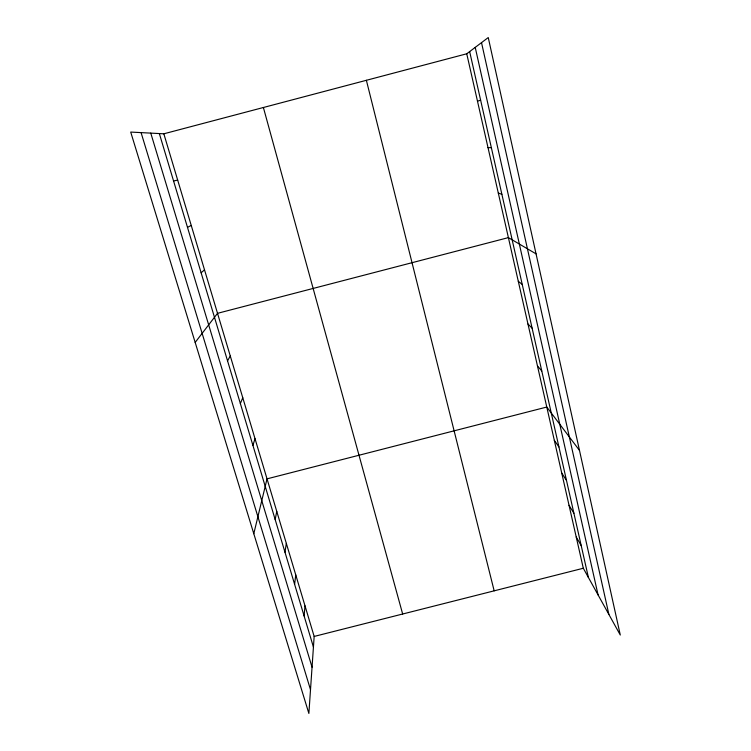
<?xml version="1.0" encoding="UTF-8"?>
<svg xmlns="http://www.w3.org/2000/svg" width="751" height="751" viewBox="0 0 751 751"><rect width="100%" height="100%" fill="white"/><g stroke="black" fill="none" stroke-linecap="round" stroke-linejoin="round"><path stroke-width="1.13" d="M163.831 133.8L314.162 636.435L308.877 713.45L130.712 132.073L163.831 133.8L466.746 53.781L488.253 37.55L620.288 635.036L583.302 568.254L466.746 53.781M304.099 615.933L305.028 605.897M294.608 584.325L295.753 574.881M284.967 552.201L286.328 543.377M275.176 519.561L276.753 511.375M253.791 533.708L267.027 478.856L546.784 407.042L579.5 450.431M252.918 445.381L255.021 438.697M240.358 403.55L242.77 397.739M227.553 360.865L230.275 355.955M195.176 342.428L217.518 313.327L508.399 237.616L536.054 253.866M201.127 272.801L204.507 269.825M187.497 227.375L191.233 225.422M477.486 101.188L480.621 100.165M314.162 636.435L583.302 568.254M173.565 180.972L177.668 180.09M488 147.609L491.361 147.712M498.307 193.082L501.875 194.256M518.284 281.259L522.245 284.46M527.972 324.019L532.112 328.178M537.472 365.944L541.781 371.013M554.322 440.321L558.932 446.958M561.739 473.064L566.479 480.377M569.042 505.292L573.905 513.252M576.233 537.021L581.208 545.611M141.075 132.608L310.501 689.681M150.763 133.115L312.05 667.179M159.343 133.565L313.43 647.043M263.385 107.496L402.658 614.008M366.375 80.291L494.167 590.83M469.657 51.584L588.399 577.453M475.223 47.388L598.068 594.905M481.513 42.629L608.873 614.412"/></g></svg>
